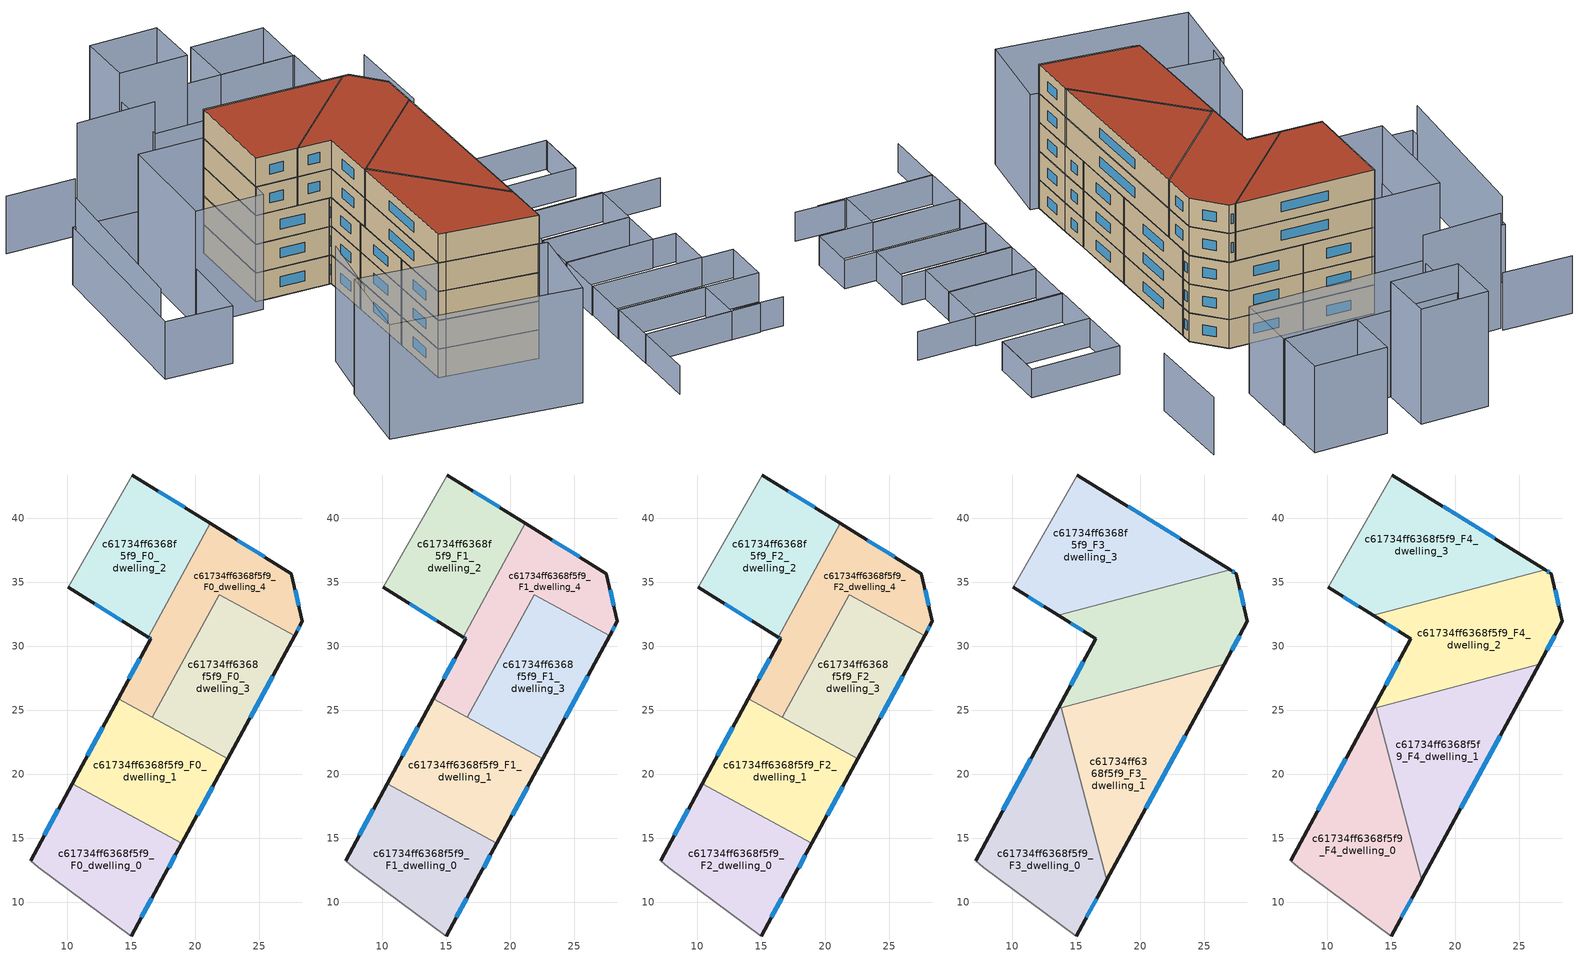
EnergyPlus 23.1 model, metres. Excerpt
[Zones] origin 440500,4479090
c61734ff6368f5f9_F0_dwelling_0
 floor ground (EU_floor_Construction): 14.99,7.34 17.39,11.73 18.95,14.59 10.38,19.24 7.12,13.21 7.73,12.73 z0
 wall outside (EU_wall_Construction): 7.12,13.21 10.38,19.24 / 18.95,14.59 17.39,11.73 14.99,7.34 z0:3
 wall adiabatic (EU_wall_Construction): 14.99,7.34 7.73,12.73 7.12,13.21 z0:3
 wall to c61734ff6368f5f9_F0_dwelling_1 (EU_wall_Construction): 10.38,19.24 18.95,14.59 z0:3
 window (EU_Window_Construction): 8.2,15.21 9.3,17.24 / 18.43,13.64 17.91,12.68 / 16.6,10.28 15.79,8.8 z0.99:2.01
c61734ff6368f5f9_F0_dwelling_1
 floor ground (EU_floor_Construction): 18.95,14.59 22.55,21.22 13.97,25.88 10.38,19.24 z0
 wall outside (EU_wall_Construction): 22.55,21.22 18.95,14.59 / 10.38,19.24 13.97,25.88 z0:3
 wall to c61734ff6368f5f9_F0_dwelling_3 (EU_wall_Construction): 16.64,24.44 22.55,21.22 z0:3
 wall to c61734ff6368f5f9_F0_dwelling_4 (EU_wall_Construction): 13.97,25.88 16.63,24.44 z0:3
 window (EU_Window_Construction): 21.36,19.02 20.14,16.78 / 11.57,21.44 12.78,23.68 z0.99:2.01
c61734ff6368f5f9_F0_dwelling_2
 floor ground (EU_floor_Construction): 16.34,30.7 21.18,39.61 15.09,43.39 10.06,34.6 z0
 wall outside (EU_wall_Construction): 15.09,43.39 21.18,39.61 / 16.34,30.7 10.06,34.6 z0:3
 wall adiabatic (EU_wall_Construction): 10.06,34.6 15.09,43.39 z0:3
 wall to c61734ff6368f5f9_F0_dwelling_4 (EU_wall_Construction): 21.18,39.61 16.34,30.7 z0:3
 window (EU_Window_Construction): 17.11,42.13 19.16,40.86 / 14.26,31.99 12.14,33.31 z0.99:2.01
c61734ff6368f5f9_F0_dwelling_3
 floor ground (EU_floor_Construction): 22.55,21.22 27.78,30.82 21.86,34.04 16.64,24.44 z0
 wall outside (EU_wall_Construction): 27.78,30.82 22.55,21.22 z0:3
 wall to c61734ff6368f5f9_F0_dwelling_4 (EU_wall_Construction): 16.64,24.44 21.86,34.04 27.78,30.82 z0:3
 window (EU_Window_Construction): 26.04,27.64 24.28,24.4 z0.99:2.01
c61734ff6368f5f9_F0_dwelling_4
 floor ground (EU_floor_Construction): 27.78,30.82 28.38,31.94 27.51,35.67 21.18,39.61 16.34,30.7 16.52,30.59 13.97,25.88 16.64,24.44 21.86,34.04 z0
 wall outside (EU_wall_Construction): 13.97,25.88 16.52,30.59 16.34,30.7 / 21.18,39.61 27.51,35.67 28.38,31.94 27.78,30.82 z0:3
 window (EU_Window_Construction): 14.82,27.44 15.67,29.03 / 16.46,30.63 16.4,30.66 / 23.28,38.3 25.41,36.98 / 27.8,34.44 28.09,33.18 / 28.18,31.57 27.98,31.19 z0.99:2.01
c61734ff6368f5f9_F1_dwelling_0
 floor to c61734ff6368f5f9_F0_dwelling_0 (EU_floor_Construction): 14.99,7.34 17.39,11.73 18.95,14.59 10.38,19.24 7.12,13.21 7.73,12.73 z3
 wall outside (EU_wall_Construction): 7.12,13.21 10.38,19.24 / 18.95,14.59 17.39,11.73 14.99,7.34 z3:6
 wall adiabatic (EU_wall_Construction): 14.99,7.34 7.73,12.73 7.12,13.21 z3:6
 wall to c61734ff6368f5f9_F1_dwelling_1 (EU_wall_Construction): 10.38,19.24 18.95,14.59 z3:6
 window (EU_Window_Construction): 8.2,15.21 9.3,17.24 / 18.43,13.64 17.91,12.68 / 16.6,10.28 15.79,8.8 z3.99:5.01
c61734ff6368f5f9_F1_dwelling_1
 floor to c61734ff6368f5f9_F0_dwelling_1 (EU_floor_Construction): 18.95,14.59 22.55,21.22 13.97,25.88 10.38,19.24 z3
 wall outside (EU_wall_Construction): 22.55,21.22 18.95,14.59 / 10.38,19.24 13.97,25.88 z3:6
 wall to c61734ff6368f5f9_F1_dwelling_3 (EU_wall_Construction): 16.64,24.44 22.55,21.22 z3:6
 wall to c61734ff6368f5f9_F1_dwelling_4 (EU_wall_Construction): 13.97,25.88 16.63,24.44 z3:6
 window (EU_Window_Construction): 21.36,19.02 20.14,16.78 / 11.57,21.44 12.78,23.68 z3.99:5.01
c61734ff6368f5f9_F1_dwelling_2
 floor to c61734ff6368f5f9_F0_dwelling_2 (EU_floor_Construction): 16.34,30.7 21.18,39.61 15.09,43.39 10.06,34.6 z3
 wall outside (EU_wall_Construction): 15.09,43.39 21.18,39.61 / 16.34,30.7 10.06,34.6 z3:6
 wall adiabatic (EU_wall_Construction): 10.06,34.6 15.09,43.39 z3:6
 wall to c61734ff6368f5f9_F1_dwelling_4 (EU_wall_Construction): 21.18,39.61 16.34,30.7 z3:6
 window (EU_Window_Construction): 17.11,42.13 19.16,40.86 / 14.26,31.99 12.14,33.31 z3.99:5.01
c61734ff6368f5f9_F1_dwelling_3
 floor to c61734ff6368f5f9_F0_dwelling_3 (EU_floor_Construction): 22.55,21.22 27.78,30.82 21.86,34.04 16.64,24.44 z3
 wall outside (EU_wall_Construction): 27.78,30.82 22.55,21.22 z3:6
 wall to c61734ff6368f5f9_F1_dwelling_4 (EU_wall_Construction): 16.64,24.44 21.86,34.04 27.78,30.82 z3:6
 window (EU_Window_Construction): 26.04,27.64 24.28,24.4 z3.99:5.01
c61734ff6368f5f9_F1_dwelling_4
 floor to c61734ff6368f5f9_F0_dwelling_4 (EU_floor_Construction): 27.78,30.82 28.38,31.94 27.51,35.67 21.18,39.61 16.34,30.7 16.52,30.59 13.97,25.88 16.64,24.44 21.86,34.04 z3
 wall outside (EU_wall_Construction): 13.97,25.88 16.52,30.59 16.34,30.7 / 21.18,39.61 27.51,35.67 28.38,31.94 27.78,30.82 z3:6
 window (EU_Window_Construction): 14.82,27.44 15.67,29.03 / 16.46,30.63 16.4,30.66 / 23.28,38.3 25.41,36.98 / 27.8,34.44 28.09,33.18 / 28.18,31.57 27.98,31.19 z3.99:5.01
c61734ff6368f5f9_F2_dwelling_0
 floor to c61734ff6368f5f9_F1_dwelling_0 (EU_floor_Construction): 14.99,7.34 17.39,11.73 18.95,14.59 10.38,19.24 7.12,13.21 7.73,12.73 z6
 wall outside (EU_wall_Construction): 7.12,13.21 10.38,19.24 / 18.95,14.59 17.39,11.73 14.99,7.34 z6:9
 wall adiabatic (EU_wall_Construction): 14.99,7.34 7.73,12.73 7.12,13.21 z6:9
 wall to c61734ff6368f5f9_F2_dwelling_1 (EU_wall_Construction): 10.38,19.24 18.95,14.59 z6:9
 window (EU_Window_Construction): 8.2,15.21 9.3,17.24 / 18.43,13.64 17.91,12.68 / 16.6,10.28 15.79,8.8 z6.99:8.01
c61734ff6368f5f9_F2_dwelling_1
 floor to c61734ff6368f5f9_F1_dwelling_1 (EU_floor_Construction): 18.95,14.59 22.55,21.22 13.97,25.88 10.38,19.24 z6
 wall outside (EU_wall_Construction): 22.55,21.22 18.95,14.59 / 10.38,19.24 13.97,25.88 z6:9
 wall to c61734ff6368f5f9_F2_dwelling_3 (EU_wall_Construction): 16.64,24.44 22.55,21.22 z6:9
 wall to c61734ff6368f5f9_F2_dwelling_4 (EU_wall_Construction): 13.97,25.88 16.63,24.44 z6:9
 window (EU_Window_Construction): 21.36,19.02 20.14,16.78 / 11.57,21.44 12.78,23.68 z6.99:8.01
c61734ff6368f5f9_F2_dwelling_2
 floor to c61734ff6368f5f9_F1_dwelling_2 (EU_floor_Construction): 16.34,30.7 21.18,39.61 15.09,43.39 10.06,34.6 z6
 wall outside (EU_wall_Construction): 15.09,43.39 21.18,39.61 / 16.34,30.7 10.06,34.6 z6:9
 wall adiabatic (EU_wall_Construction): 10.06,34.6 15.09,43.39 z6:9
 wall to c61734ff6368f5f9_F2_dwelling_4 (EU_wall_Construction): 21.18,39.61 16.34,30.7 z6:9
 window (EU_Window_Construction): 17.11,42.13 19.16,40.86 / 14.26,31.99 12.14,33.31 z6.99:8.01
c61734ff6368f5f9_F2_dwelling_3
 floor to c61734ff6368f5f9_F1_dwelling_3 (EU_floor_Construction): 22.55,21.22 27.78,30.82 21.86,34.04 16.64,24.44 z6
 wall outside (EU_wall_Construction): 27.78,30.82 22.55,21.22 z6:9
 wall to c61734ff6368f5f9_F2_dwelling_4 (EU_wall_Construction): 16.64,24.44 21.86,34.04 27.78,30.82 z6:9
 window (EU_Window_Construction): 26.04,27.64 24.28,24.4 z6.99:8.01
c61734ff6368f5f9_F2_dwelling_4
 floor to c61734ff6368f5f9_F1_dwelling_4 (EU_floor_Construction): 27.78,30.82 28.38,31.94 27.51,35.67 21.18,39.61 16.34,30.7 16.52,30.59 13.97,25.88 16.64,24.44 21.86,34.04 z6
 wall outside (EU_wall_Construction): 13.97,25.88 16.52,30.59 16.34,30.7 / 21.18,39.61 27.51,35.67 28.38,31.94 27.78,30.82 z6:9
 window (EU_Window_Construction): 14.82,27.44 15.67,29.03 / 16.46,30.63 16.4,30.66 / 23.28,38.3 25.41,36.98 / 27.8,34.44 28.09,33.18 / 28.18,31.57 27.98,31.19 z6.99:8.01
c61734ff6368f5f9_F3_dwelling_0
 floor to c61734ff6368f5f9_F2_dwelling_0 (EU_floor_Construction): 14.99,7.34 17.38,11.71 16.23,16.06 10.38,19.24 7.12,13.21 7.73,12.73 z9
 floor to c61734ff6368f5f9_F2_dwelling_1 (EU_floor_Construction): 16.23,16.06 13.8,25.2 13.57,25.14 10.38,19.24 z9
 wall outside (EU_wall_Construction): 17.38,11.71 14.99,7.34 / 7.12,13.21 13.57,25.14 z9:12
 wall adiabatic (EU_wall_Construction): 14.99,7.34 7.73,12.73 7.12,13.21 z9:12
 wall to c61734ff6368f5f9_F3_dwelling_1 (EU_wall_Construction): 13.8,25.2 17.38,11.71 z9:12
 wall to c61734ff6368f5f9_F3_dwelling_2 (EU_wall_Construction): 13.57,25.14 13.8,25.2 z9:12
 window (EU_Window_Construction): 16.59,10.27 15.79,8.79 / 9.26,17.17 11.43,21.19 z9.99:11.01
c61734ff6368f5f9_F3_dwelling_1
 floor to c61734ff6368f5f9_F2_dwelling_1 (EU_floor_Construction): 18.95,14.59 22.55,21.22 14.76,25.46 13.8,25.2 16.23,16.06 z9
 floor to c61734ff6368f5f9_F2_dwelling_0 (EU_floor_Construction): 17.39,11.73 18.95,14.59 16.23,16.06 17.38,11.71 z9
 floor to c61734ff6368f5f9_F2_dwelling_4 (EU_floor_Construction): 16.64,24.44 17.6,26.21 14.76,25.46 z9
 floor to c61734ff6368f5f9_F2_dwelling_3 (EU_floor_Construction): 22.55,21.22 26.56,28.59 17.6,26.21 16.64,24.44 z9
 wall outside (EU_wall_Construction): 26.56,28.59 17.39,11.73 17.38,11.71 z9:12
 wall to c61734ff6368f5f9_F3_dwelling_2 (EU_wall_Construction): 13.81,25.2 26.56,28.59 z9:12
 window (EU_Window_Construction): 23.52,23 20.43,17.32 z9.99:11.01
c61734ff6368f5f9_F3_dwelling_2
 floor to c61734ff6368f5f9_F2_dwelling_4 (EU_floor_Construction): 27.78,30.82 28.38,31.94 27.51,35.67 27.03,35.98 17.89,33.55 16.34,30.7 16.52,30.59 13.97,25.88 14.76,25.46 17.6,26.21 21.86,34.04 z9
 floor to c61734ff6368f5f9_F2_dwelling_3 (EU_floor_Construction): 26.56,28.59 27.78,30.82 21.86,34.04 17.6,26.21 z9
 floor to c61734ff6368f5f9_F2_dwelling_2 (EU_floor_Construction): 16.34,30.7 17.89,33.55 13.59,32.41 z9
 floor to c61734ff6368f5f9_F2_dwelling_1 (EU_floor_Construction): 14.76,25.46 13.97,25.88 13.57,25.14 z9
 wall outside (EU_wall_Construction): 13.57,25.14 16.52,30.59 13.59,32.41 / 27.03,35.98 27.51,35.67 28.38,31.94 26.56,28.59 z9:12
 wall to c61734ff6368f5f9_F3_dwelling_3 (EU_wall_Construction): 13.59,32.41 27.03,35.98 z9:12
 window (EU_Window_Construction): 14.55,26.95 15.54,28.78 / 15.55,31.19 14.56,31.81 / 27.19,35.88 27.35,35.77 / 27.8,34.44 28.09,33.18 / 27.78,30.83 27.16,29.7 z9.99:11.01
c61734ff6368f5f9_F3_dwelling_3
 floor to c61734ff6368f5f9_F2_dwelling_2 (EU_floor_Construction): 17.89,33.55 21.18,39.6 15.09,43.39 10.06,34.6 13.59,32.41 z9
 floor to c61734ff6368f5f9_F2_dwelling_4 (EU_floor_Construction): 27.03,35.98 21.18,39.6 17.89,33.55 z9
 wall outside (EU_wall_Construction): 13.59,32.41 10.06,34.6 / 15.09,43.39 27.03,35.98 z9:12
 wall adiabatic (EU_wall_Construction): 10.06,34.6 15.09,43.39 z9:12
 window (EU_Window_Construction): 12.42,33.14 11.23,33.88 / 19.04,40.93 23.07,38.43 z9.99:11.01
c61734ff6368f5f9_F4_dwelling_0
 floor to c61734ff6368f5f9_F3_dwelling_0 (EU_floor_Construction): 14.99,7.34 17.38,11.71 13.8,25.2 13.57,25.14 7.12,13.21 7.73,12.73 z12
 wall outside (EU_wall_Construction): 17.38,11.71 14.99,7.34 / 7.12,13.21 13.57,25.14 z12:15
 wall adiabatic (EU_wall_Construction): 14.99,7.34 7.73,12.73 7.12,13.21 z12:15
 wall to c61734ff6368f5f9_F4_dwelling_1 (EU_wall_Construction): 13.8,25.2 17.38,11.71 z12:15
 wall to c61734ff6368f5f9_F4_dwelling_2 (EU_wall_Construction): 13.57,25.14 13.8,25.2 z12:15
 window (EU_Window_Construction): 16.59,10.27 15.79,8.79 / 9.26,17.17 11.43,21.19 z12.99:14.01
 roof outside (EU_roof_Construction): 13.8,25.2 17.38,11.71 14.99,7.34 7.73,12.73 7.12,13.21 13.57,25.14 z15
c61734ff6368f5f9_F4_dwelling_1
 floor to c61734ff6368f5f9_F3_dwelling_1 (EU_floor_Construction): 17.39,11.73 26.56,28.59 13.8,25.2 17.38,11.71 z12
 wall outside (EU_wall_Construction): 26.56,28.59 17.39,11.73 17.38,11.71 z12:15
 wall to c61734ff6368f5f9_F4_dwelling_2 (EU_wall_Construction): 13.81,25.2 26.56,28.59 z12:15
 window (EU_Window_Construction): 23.52,23 20.43,17.32 z12.99:14.01
 roof outside (EU_roof_Construction): 26.56,28.59 17.39,11.73 17.38,11.71 13.8,25.2 z15
c61734ff6368f5f9_F4_dwelling_2
 floor to c61734ff6368f5f9_F3_dwelling_2 (EU_floor_Construction): 26.56,28.59 28.38,31.94 27.51,35.67 27.03,35.98 13.59,32.41 16.52,30.59 13.57,25.14 z12
 wall outside (EU_wall_Construction): 13.57,25.14 16.52,30.59 13.59,32.41 / 27.03,35.98 27.51,35.67 28.38,31.94 26.56,28.59 z12:15
 wall to c61734ff6368f5f9_F4_dwelling_3 (EU_wall_Construction): 13.59,32.41 27.03,35.98 z12:15
 window (EU_Window_Construction): 14.55,26.95 15.54,28.78 / 15.55,31.19 14.56,31.81 / 27.19,35.88 27.35,35.77 / 27.8,34.44 28.09,33.18 / 27.78,30.83 27.16,29.7 z12.99:14.01
 roof outside (EU_roof_Construction): 27.51,35.67 28.38,31.94 26.56,28.59 13.57,25.14 16.52,30.59 13.59,32.41 27.03,35.98 z15
c61734ff6368f5f9_F4_dwelling_3
 floor to c61734ff6368f5f9_F3_dwelling_3 (EU_floor_Construction): 27.03,35.98 15.09,43.39 10.06,34.6 13.59,32.41 z12
 wall outside (EU_wall_Construction): 13.59,32.41 10.06,34.6 / 15.09,43.39 27.03,35.98 z12:15
 wall adiabatic (EU_wall_Construction): 10.06,34.6 15.09,43.39 z12:15
 window (EU_Window_Construction): 12.42,33.14 11.23,33.88 / 19.04,40.93 23.07,38.43 z12.99:14.01
 roof outside (EU_roof_Construction): 27.03,35.98 13.59,32.41 10.06,34.6 15.09,43.39 z15
shading: 27.56,-5.53 31.87,-8.13 / 16.26,-6.92 19.5,-1.19 / 19.5,-1.19 29.77,-7 / 44.38,12.89 31.41,20.22 / 31.41,20.22 34,24.82 / 41.83,20.39 44.49,25.04 / 29.7,-1.13 27.22,-5.58 / 27.22,-5.58 19.45,-1.25 / 19.45,-1.25 21.94,3.2 / 21.94,3.2 29.7,-1.13 / 24.34,7.5 36.87,0.35 / 36.87,0.35 34.43,-3.94 / 34.43,-3.94 21.89,3.22 / 21.89,3.22 24.34,7.5 / 34.08,1.94 24.3,7.53 / 24.3,7.53 26.78,11.88 / 26.78,11.88 36.56,6.3 / 36.56,6.3 34.08,1.94 / 36.74,11.46 34.49,7.46 / 34.49,7.46 26.73,11.83 / 26.73,11.83 28.98,15.83 / 28.98,15.83 36.74,11.46 / 28.96,15.78 31.51,20.3 / 31.51,20.3 39.29,15.91 / 39.29,15.91 36.73,11.39 / 36.73,11.39 28.96,15.78 / 44.64,25.3 41.85,20.35 / 41.85,20.35 33.99,24.79 / 33.99,24.79 36.78,29.73 / 36.78,29.73 44.64,25.3 z0:3; 4.74,22.7 -0.13,16.58 / 18.36,50.64 11.27,54.49 / 0.59,18.08 15.63,6.87 / 15.63,6.87 10.32,-0.25 / 10.32,-0.25 -4.72,10.96 / -4.72,10.96 0.59,18.08 / 27.14,52.73 21.08,56.11 / 21.08,56.11 23.87,61.12 / 23.87,61.12 29.94,57.74 / 29.94,57.74 27.14,52.73 / 3.43,36.89 9.48,46.85 / 9.48,46.85 15.36,43.29 / 15.36,43.29 9.31,33.32 / 9.31,33.32 3.43,36.89 z0:12; 40.23,36.71 44.65,44.77 / 11.47,54.86 5.46,58.48 / 3.86,50.34 9.62,46.77 / 9.62,46.77 -0.49,30.46 / -0.49,30.46 -6.25,34.03 / -6.25,34.03 3.86,50.34 z0:6; 4.14,50.15 -5.77,34.81 / 21.21,56.1 36.71,47.29 / 36.71,47.29 33.43,41.51 / 33.43,41.51 17.92,50.31 / 17.92,50.31 21.21,56.1 / 32.98,56 39.46,52.34 / 39.46,52.34 36.64,47.34 / 36.64,47.34 30.15,50.99 / 30.15,50.99 32.98,56 z0:9
[Building]
EU S2 Campaign: North Axis=0; Terrain=City; Solar Distribution=FullExterior
[Site:Location]
Madrid: Latitude=40.5; Longitude=-3.5; Time Zone=1; Elevation=609
[SizingPeriod:WeatherFileDays]
AnnualSizingPeriod: Begin Month=1; Begin Day of Month=1; End Month=12; End Day of Month=31; Day of Week for Start Day=Monday; Use Weather File Daylight Saving Period=No; Use Weather File Rain and Snow Indicators=No
[MATERIAL]
EU_InternalMass_Material: Roughness=MediumRough; Thickness=0.1; Conductivity=1; Density=1800; Specific Heat=900; Thermal Absorptance=0.9; Solar Absorptance=0.7; Visible Absorptance=0.7
[MATERIAL:NOMASS] Roughness=MediumRough; Thermal Absorptance=0.9; Solar Absorptance=0.7; Visible Absorptance=0.7
Name | Thermal Resistance
EU_wall_NoMass | 0.609216
EU_roof_NoMass | 0.513268
EU_floor_NoMass | 0.568163
[WINDOWMATERIAL:SIMPLEGLAZINGSYSTEM]
EU_Window_SimpleGlazing: UFactor=5.50606; Solar Heat Gain Coefficient=0.85; Visible Transmittance=0.85
[CONSTRUCTION]
EU_wall_Construction: EU_wall_NoMass
EU_roof_Construction: EU_roof_NoMass
EU_floor_Construction: EU_floor_NoMass
EU_InternalMass_Construction: EU_InternalMass_Material
EU_Window_Construction: EU_Window_SimpleGlazing
[ZONE] Type=1; Multiplier=1; Ceiling Height=autocalculate; Floor Area=autocalculate; Part of Total Floor Area=Yes
Name | Volume
c61734ff6368f5f9_F0_dwelling_0; c61734ff6368f5f9_F1_dwelling_0; c61734ff6368f5f9_F2_dwelling_0 | 220.964
c61734ff6368f5f9_F3_dwelling_0; c61734ff6368f5f9_F4_dwelling_0 | 276.209
c61734ff6368f5f9_F0_dwelling_1; c61734ff6368f5f9_F1_dwelling_1; c61734ff6368f5f9_F2_dwelling_1 | 220.978
c61734ff6368f5f9_F3_dwelling_1; c61734ff6368f5f9_F4_dwelling_1 | 276.231
c61734ff6368f5f9_F0_dwelling_2; c61734ff6368f5f9_F1_dwelling_2; c61734ff6368f5f9_F2_dwelling_2 | 220.963
c61734ff6368f5f9_F3_dwelling_2; c61734ff6368f5f9_F4_dwelling_2 | 276.196
c61734ff6368f5f9_F0_dwelling_3; c61734ff6368f5f9_F1_dwelling_3; c61734ff6368f5f9_F2_dwelling_3 | 220.948
c61734ff6368f5f9_F3_dwelling_3; c61734ff6368f5f9_F4_dwelling_3 | 276.222
c61734ff6368f5f9_F0_dwelling_4; c61734ff6368f5f9_F1_dwelling_4; c61734ff6368f5f9_F2_dwelling_4 | 220.984
[INTERNALMASS] Construction=EU_InternalMass_Construction
Name | Zone or ZoneList | Surface Area
c61734ff6368f5f9_F0_dwelling_0_EU_InternalMass | c61734ff6368f5f9_F0_dwelling_0 | 73.6547
c61734ff6368f5f9_F0_dwelling_1_EU_InternalMass | c61734ff6368f5f9_F0_dwelling_1 | 73.6592
c61734ff6368f5f9_F0_dwelling_2_EU_InternalMass | c61734ff6368f5f9_F0_dwelling_2 | 73.6549
c61734ff6368f5f9_F0_dwelling_3_EU_InternalMass | c61734ff6368f5f9_F0_dwelling_3 | 73.6539
c61734ff6368f5f9_F0_dwelling_4_EU_InternalMass | c61734ff6368f5f9_F0_dwelling_4 | 73.6615
c61734ff6368f5f9_F1_dwelling_0_EU_InternalMass | c61734ff6368f5f9_F1_dwelling_0 | 73.6547
c61734ff6368f5f9_F1_dwelling_1_EU_InternalMass | c61734ff6368f5f9_F1_dwelling_1 | 73.6592
c61734ff6368f5f9_F1_dwelling_2_EU_InternalMass | c61734ff6368f5f9_F1_dwelling_2 | 73.6549
c61734ff6368f5f9_F1_dwelling_3_EU_InternalMass | c61734ff6368f5f9_F1_dwelling_3 | 73.6539
c61734ff6368f5f9_F1_dwelling_4_EU_InternalMass | c61734ff6368f5f9_F1_dwelling_4 | 73.6615
c61734ff6368f5f9_F2_dwelling_0_EU_InternalMass | c61734ff6368f5f9_F2_dwelling_0 | 73.6547
c61734ff6368f5f9_F2_dwelling_1_EU_InternalMass | c61734ff6368f5f9_F2_dwelling_1 | 73.6592
c61734ff6368f5f9_F2_dwelling_2_EU_InternalMass | c61734ff6368f5f9_F2_dwelling_2 | 73.6549
c61734ff6368f5f9_F2_dwelling_3_EU_InternalMass | c61734ff6368f5f9_F2_dwelling_3 | 73.6539
c61734ff6368f5f9_F2_dwelling_4_EU_InternalMass | c61734ff6368f5f9_F2_dwelling_4 | 73.6615
c61734ff6368f5f9_F3_dwelling_0_EU_InternalMass | c61734ff6368f5f9_F3_dwelling_0 | 92.0677
c61734ff6368f5f9_F3_dwelling_1_EU_InternalMass | c61734ff6368f5f9_F3_dwelling_1 | 92.0782
c61734ff6368f5f9_F3_dwelling_2_EU_InternalMass | c61734ff6368f5f9_F3_dwelling_2 | 92.0653
c61734ff6368f5f9_F3_dwelling_3_EU_InternalMass | c61734ff6368f5f9_F3_dwelling_3 | 92.0737
c61734ff6368f5f9_F4_dwelling_0_EU_InternalMass | c61734ff6368f5f9_F4_dwelling_0 | 92.0677
c61734ff6368f5f9_F4_dwelling_1_EU_InternalMass | c61734ff6368f5f9_F4_dwelling_1 | 92.0782
c61734ff6368f5f9_F4_dwelling_2_EU_InternalMass | c61734ff6368f5f9_F4_dwelling_2 | 92.0653
c61734ff6368f5f9_F4_dwelling_3_EU_InternalMass | c61734ff6368f5f9_F4_dwelling_3 | 92.0737
[OTHEREQUIPMENT] Fuel Type=Electricity; Design Level Calculation Method=Watts/Area; Power per Zone Floor Area=1; Fraction Latent=0; Fraction Radiant=0; Fraction Lost=0; Carbon Dioxide Generation Rate=0; EndUse Subcategory=EU_Step8_InternalGains
Name | Zone or ZoneList or Space or SpaceList | Schedule
EU_Step8_InternalGain_c61734ff6368f5f9_F0_dwelling_0_f000 | c61734ff6368f5f9_F0_dwelling_0 | EU_Step8_GainSchedule_c61734ff6368f5f9_F0_dwelling_0_f000
EU_Step8_InternalGain_c61734ff6368f5f9_F0_dwelling_1_f000 | c61734ff6368f5f9_F0_dwelling_1 | EU_Step8_GainSchedule_c61734ff6368f5f9_F0_dwelling_1_f000
EU_Step8_InternalGain_c61734ff6368f5f9_F0_dwelling_2_f000 | c61734ff6368f5f9_F0_dwelling_2 | EU_Step8_GainSchedule_c61734ff6368f5f9_F0_dwelling_2_f000
EU_Step8_InternalGain_c61734ff6368f5f9_F0_dwelling_3_f000 | c61734ff6368f5f9_F0_dwelling_3 | EU_Step8_GainSchedule_c61734ff6368f5f9_F0_dwelling_3_f000
EU_Step8_InternalGain_c61734ff6368f5f9_F0_dwelling_4_f000 | c61734ff6368f5f9_F0_dwelling_4 | EU_Step8_GainSchedule_c61734ff6368f5f9_F0_dwelling_4_f000
EU_Step8_InternalGain_c61734ff6368f5f9_F1_dwelling_0_f000 | c61734ff6368f5f9_F1_dwelling_0 | EU_Step8_GainSchedule_c61734ff6368f5f9_F1_dwelling_0_f000
EU_Step8_InternalGain_c61734ff6368f5f9_F1_dwelling_1_f000 | c61734ff6368f5f9_F1_dwelling_1 | EU_Step8_GainSchedule_c61734ff6368f5f9_F1_dwelling_1_f000
EU_Step8_InternalGain_c61734ff6368f5f9_F1_dwelling_2_f000 | c61734ff6368f5f9_F1_dwelling_2 | EU_Step8_GainSchedule_c61734ff6368f5f9_F1_dwelling_2_f000
EU_Step8_InternalGain_c61734ff6368f5f9_F1_dwelling_3_f000 | c61734ff6368f5f9_F1_dwelling_3 | EU_Step8_GainSchedule_c61734ff6368f5f9_F1_dwelling_3_f000
EU_Step8_InternalGain_c61734ff6368f5f9_F1_dwelling_4_f000 | c61734ff6368f5f9_F1_dwelling_4 | EU_Step8_GainSchedule_c61734ff6368f5f9_F1_dwelling_4_f000
EU_Step8_InternalGain_c61734ff6368f5f9_F2_dwelling_0_f000 | c61734ff6368f5f9_F2_dwelling_0 | EU_Step8_GainSchedule_c61734ff6368f5f9_F2_dwelling_0_f000
EU_Step8_InternalGain_c61734ff6368f5f9_F2_dwelling_1_f000 | c61734ff6368f5f9_F2_dwelling_1 | EU_Step8_GainSchedule_c61734ff6368f5f9_F2_dwelling_1_f000
EU_Step8_InternalGain_c61734ff6368f5f9_F2_dwelling_2_f000 | c61734ff6368f5f9_F2_dwelling_2 | EU_Step8_GainSchedule_c61734ff6368f5f9_F2_dwelling_2_f000
EU_Step8_InternalGain_c61734ff6368f5f9_F2_dwelling_3_f000 | c61734ff6368f5f9_F2_dwelling_3 | EU_Step8_GainSchedule_c61734ff6368f5f9_F2_dwelling_3_f000
EU_Step8_InternalGain_c61734ff6368f5f9_F2_dwelling_4_f000 | c61734ff6368f5f9_F2_dwelling_4 | EU_Step8_GainSchedule_c61734ff6368f5f9_F2_dwelling_4_f000
EU_Step8_InternalGain_c61734ff6368f5f9_F3_dwelling_0_f000 | c61734ff6368f5f9_F3_dwelling_0 | EU_Step8_GainSchedule_c61734ff6368f5f9_F3_dwelling_0_f000
EU_Step8_InternalGain_c61734ff6368f5f9_F3_dwelling_1_f000 | c61734ff6368f5f9_F3_dwelling_1 | EU_Step8_GainSchedule_c61734ff6368f5f9_F3_dwelling_1_f000
EU_Step8_InternalGain_c61734ff6368f5f9_F3_dwelling_2_f000 | c61734ff6368f5f9_F3_dwelling_2 | EU_Step8_GainSchedule_c61734ff6368f5f9_F3_dwelling_2_f000
EU_Step8_InternalGain_c61734ff6368f5f9_F3_dwelling_3_f000 | c61734ff6368f5f9_F3_dwelling_3 | EU_Step8_GainSchedule_c61734ff6368f5f9_F3_dwelling_3_f000
EU_Step8_InternalGain_c61734ff6368f5f9_F4_dwelling_0_f000 | c61734ff6368f5f9_F4_dwelling_0 | EU_Step8_GainSchedule_c61734ff6368f5f9_F4_dwelling_0_f000
EU_Step8_InternalGain_c61734ff6368f5f9_F4_dwelling_1_f000 | c61734ff6368f5f9_F4_dwelling_1 | EU_Step8_GainSchedule_c61734ff6368f5f9_F4_dwelling_1_f000
EU_Step8_InternalGain_c61734ff6368f5f9_F4_dwelling_2_f000 | c61734ff6368f5f9_F4_dwelling_2 | EU_Step8_GainSchedule_c61734ff6368f5f9_F4_dwelling_2_f000
EU_Step8_InternalGain_c61734ff6368f5f9_F4_dwelling_3_f000 | c61734ff6368f5f9_F4_dwelling_3 | EU_Step8_GainSchedule_c61734ff6368f5f9_F4_dwelling_3_f000
[ZONEVENTILATION:DESIGNFLOWRATE] Schedule=EU_AlwaysOn; Design Flow Rate Calculation Method=AirChanges/Hour; Air Changes per Hour=0.752966; Ventilation Type=Natural; Fan Pressure Rise=0; Fan Total Efficiency=1; Constant Term Coefficient=1; Temperature Term Coefficient=0; Velocity Term Coefficient=0; Velocity Squared Term Coefficient=0; Minimum Indoor Temperature=-100; Maximum Indoor Temperature=100; Delta Temperature=-100; Minimum Outdoor Temperature=-100; Maximum Outdoor Temperature=100; Maximum Wind Speed=40
Name | Zone or ZoneList or Space or SpaceList
EU_ConstantAir_c61734ff6368f5f9_F0_dwelling_0 | c61734ff6368f5f9_F0_dwelling_0
EU_ConstantAir_c61734ff6368f5f9_F0_dwelling_1 | c61734ff6368f5f9_F0_dwelling_1
EU_ConstantAir_c61734ff6368f5f9_F0_dwelling_2 | c61734ff6368f5f9_F0_dwelling_2
EU_ConstantAir_c61734ff6368f5f9_F0_dwelling_3 | c61734ff6368f5f9_F0_dwelling_3
EU_ConstantAir_c61734ff6368f5f9_F0_dwelling_4 | c61734ff6368f5f9_F0_dwelling_4
EU_ConstantAir_c61734ff6368f5f9_F1_dwelling_0 | c61734ff6368f5f9_F1_dwelling_0
EU_ConstantAir_c61734ff6368f5f9_F1_dwelling_1 | c61734ff6368f5f9_F1_dwelling_1
EU_ConstantAir_c61734ff6368f5f9_F1_dwelling_2 | c61734ff6368f5f9_F1_dwelling_2
EU_ConstantAir_c61734ff6368f5f9_F1_dwelling_3 | c61734ff6368f5f9_F1_dwelling_3
EU_ConstantAir_c61734ff6368f5f9_F1_dwelling_4 | c61734ff6368f5f9_F1_dwelling_4
EU_ConstantAir_c61734ff6368f5f9_F2_dwelling_0 | c61734ff6368f5f9_F2_dwelling_0
EU_ConstantAir_c61734ff6368f5f9_F2_dwelling_1 | c61734ff6368f5f9_F2_dwelling_1
EU_ConstantAir_c61734ff6368f5f9_F2_dwelling_2 | c61734ff6368f5f9_F2_dwelling_2
EU_ConstantAir_c61734ff6368f5f9_F2_dwelling_3 | c61734ff6368f5f9_F2_dwelling_3
EU_ConstantAir_c61734ff6368f5f9_F2_dwelling_4 | c61734ff6368f5f9_F2_dwelling_4
EU_ConstantAir_c61734ff6368f5f9_F3_dwelling_0 | c61734ff6368f5f9_F3_dwelling_0
EU_ConstantAir_c61734ff6368f5f9_F3_dwelling_1 | c61734ff6368f5f9_F3_dwelling_1
EU_ConstantAir_c61734ff6368f5f9_F3_dwelling_2 | c61734ff6368f5f9_F3_dwelling_2
EU_ConstantAir_c61734ff6368f5f9_F3_dwelling_3 | c61734ff6368f5f9_F3_dwelling_3
EU_ConstantAir_c61734ff6368f5f9_F4_dwelling_0 | c61734ff6368f5f9_F4_dwelling_0
EU_ConstantAir_c61734ff6368f5f9_F4_dwelling_1 | c61734ff6368f5f9_F4_dwelling_1
EU_ConstantAir_c61734ff6368f5f9_F4_dwelling_2 | c61734ff6368f5f9_F4_dwelling_2
EU_ConstantAir_c61734ff6368f5f9_F4_dwelling_3 | c61734ff6368f5f9_F4_dwelling_3
[HVACTEMPLATE:THERMOSTAT] Constant Heating Setpoint=20; Constant Cooling Setpoint=50
EU_HeatOnly_c61734ff6368f5f9_F0_dwelling_0; EU_HeatOnly_c61734ff6368f5f9_F0_dwelling_1; EU_HeatOnly_c61734ff6368f5f9_F0_dwelling_2; EU_HeatOnly_c61734ff6368f5f9_F0_dwelling_3; EU_HeatOnly_c61734ff6368f5f9_F0_dwelling_4; EU_HeatOnly_c61734ff6368f5f9_F1_dwelling_0; EU_HeatOnly_c61734ff6368f5f9_F1_dwelling_1; EU_HeatOnly_c61734ff6368f5f9_F1_dwelling_2; EU_HeatOnly_c61734ff6368f5f9_F1_dwelling_3; EU_HeatOnly_c61734ff6368f5f9_F1_dwelling_4; EU_HeatOnly_c61734ff6368f5f9_F2_dwelling_0; EU_HeatOnly_c61734ff6368f5f9_F2_dwelling_1; EU_HeatOnly_c61734ff6368f5f9_F2_dwelling_2; EU_HeatOnly_c61734ff6368f5f9_F2_dwelling_3; EU_HeatOnly_c61734ff6368f5f9_F2_dwelling_4; EU_HeatOnly_c61734ff6368f5f9_F3_dwelling_0; EU_HeatOnly_c61734ff6368f5f9_F3_dwelling_1; EU_HeatOnly_c61734ff6368f5f9_F3_dwelling_2; EU_HeatOnly_c61734ff6368f5f9_F3_dwelling_3; EU_HeatOnly_c61734ff6368f5f9_F4_dwelling_0; EU_HeatOnly_c61734ff6368f5f9_F4_dwelling_1; EU_HeatOnly_c61734ff6368f5f9_F4_dwelling_2; EU_HeatOnly_c61734ff6368f5f9_F4_dwelling_3
[HVACTEMPLATE:ZONE:IDEALLOADSAIRSYSTEM] System Availability Schedule=EU_AlwaysOn; Maximum Heating Supply Air Temperature=50; Minimum Cooling Supply Air Temperature=13; Maximum Heating Supply Air Humidity Ratio=0.0156; Minimum Cooling Supply Air Humidity Ratio=0.0077; Heating Limit=NoLimit; Cooling Limit=NoLimit; Heating Availability Schedule=EU_AlwaysOn; Cooling Availability Schedule=EU_CoolingOff; Dehumidification Control Type=ConstantSensibleHeatRatio; Cooling Sensible Heat Ratio=0.7; Dehumidification Setpoint=60; Humidification Control Type=None; Humidification Setpoint=30; Outdoor Air Method=None; Outdoor Air Flow Rate per Person=0.00944; Outdoor Air Flow Rate per Zone Floor Area=0; Outdoor Air Flow Rate per Zone=0; Demand Controlled Ventilation Type=None; Outdoor Air Economizer Type=NoEconomizer; Heat Recovery Type=None; Sensible Heat Recovery Effectiveness=0.7; Latent Heat Recovery Effectiveness=0.65
Name | Template Thermostat
c61734ff6368f5f9_F0_dwelling_0 | EU_HeatOnly_c61734ff6368f5f9_F0_dwelling_0
c61734ff6368f5f9_F0_dwelling_1 | EU_HeatOnly_c61734ff6368f5f9_F0_dwelling_1
c61734ff6368f5f9_F0_dwelling_2 | EU_HeatOnly_c61734ff6368f5f9_F0_dwelling_2
c61734ff6368f5f9_F0_dwelling_3 | EU_HeatOnly_c61734ff6368f5f9_F0_dwelling_3
c61734ff6368f5f9_F0_dwelling_4 | EU_HeatOnly_c61734ff6368f5f9_F0_dwelling_4
c61734ff6368f5f9_F1_dwelling_0 | EU_HeatOnly_c61734ff6368f5f9_F1_dwelling_0
c61734ff6368f5f9_F1_dwelling_1 | EU_HeatOnly_c61734ff6368f5f9_F1_dwelling_1
c61734ff6368f5f9_F1_dwelling_2 | EU_HeatOnly_c61734ff6368f5f9_F1_dwelling_2
c61734ff6368f5f9_F1_dwelling_3 | EU_HeatOnly_c61734ff6368f5f9_F1_dwelling_3
c61734ff6368f5f9_F1_dwelling_4 | EU_HeatOnly_c61734ff6368f5f9_F1_dwelling_4
c61734ff6368f5f9_F2_dwelling_0 | EU_HeatOnly_c61734ff6368f5f9_F2_dwelling_0
c61734ff6368f5f9_F2_dwelling_1 | EU_HeatOnly_c61734ff6368f5f9_F2_dwelling_1
c61734ff6368f5f9_F2_dwelling_2 | EU_HeatOnly_c61734ff6368f5f9_F2_dwelling_2
c61734ff6368f5f9_F2_dwelling_3 | EU_HeatOnly_c61734ff6368f5f9_F2_dwelling_3
c61734ff6368f5f9_F2_dwelling_4 | EU_HeatOnly_c61734ff6368f5f9_F2_dwelling_4
c61734ff6368f5f9_F3_dwelling_0 | EU_HeatOnly_c61734ff6368f5f9_F3_dwelling_0
c61734ff6368f5f9_F3_dwelling_1 | EU_HeatOnly_c61734ff6368f5f9_F3_dwelling_1
c61734ff6368f5f9_F3_dwelling_2 | EU_HeatOnly_c61734ff6368f5f9_F3_dwelling_2
c61734ff6368f5f9_F3_dwelling_3 | EU_HeatOnly_c61734ff6368f5f9_F3_dwelling_3
c61734ff6368f5f9_F4_dwelling_0 | EU_HeatOnly_c61734ff6368f5f9_F4_dwelling_0
c61734ff6368f5f9_F4_dwelling_1 | EU_HeatOnly_c61734ff6368f5f9_F4_dwelling_1
c61734ff6368f5f9_F4_dwelling_2 | EU_HeatOnly_c61734ff6368f5f9_F4_dwelling_2
c61734ff6368f5f9_F4_dwelling_3 | EU_HeatOnly_c61734ff6368f5f9_F4_dwelling_3
[SIZING:ZONE] Zone Cooling Design Supply Air Temperature Input Method=SupplyAirTemperature; Zone Cooling Design Supply Air Temperature=13; Zone Heating Design Supply Air Temperature Input Method=SupplyAirTemperature; Zone Heating Design Supply Air Temperature=50; Zone Cooling Design Supply Air Humidity Ratio=0.008; Zone Heating Design Supply Air Humidity Ratio=0.008; Cooling Design Air Flow Method=DesignDay; Cooling Design Air Flow Rate=0; Cooling Minimum Air Flow per Zone Floor Area=0.000762; Cooling Minimum Air Flow=0; Cooling Minimum Air Flow Fraction=0.2; Heating Design Air Flow Method=DesignDay; Heating Design Air Flow Rate=0; Heating Maximum Air Flow per Zone Floor Area=0.002032; Heating Maximum Air Flow=0.141576; Heating Maximum Air Flow Fraction=0.3; Account for Dedicated Outdoor Air System=No; Dedicated Outdoor Air System Control Strategy=NeutralSupplyAir; Dedicated Outdoor Air Low Setpoint Temperature for Design=autosize; Dedicated Outdoor Air High Setpoint Temperature for Design=autosize; Zone Load Sizing Method=Sensible Load Only No Latent Load; Zone Latent Cooling Design Supply Air Humidity Ratio Input Method=HumidityRatioDifference; Zone Cooling Design Supply Air Humidity Ratio Difference=0.005; Zone Latent Heating Design Supply Air Humidity Ratio Input Method=HumidityRatioDifference; Zone Humidification Design Supply Air Humidity Ratio Difference=0.005
c61734ff6368f5f9_F0_dwelling_0; c61734ff6368f5f9_F0_dwelling_1; c61734ff6368f5f9_F0_dwelling_2; c61734ff6368f5f9_F0_dwelling_3; c61734ff6368f5f9_F0_dwelling_4; c61734ff6368f5f9_F1_dwelling_0; c61734ff6368f5f9_F1_dwelling_1; c61734ff6368f5f9_F1_dwelling_2; c61734ff6368f5f9_F1_dwelling_3; c61734ff6368f5f9_F1_dwelling_4; c61734ff6368f5f9_F2_dwelling_0; c61734ff6368f5f9_F2_dwelling_1; c61734ff6368f5f9_F2_dwelling_2; c61734ff6368f5f9_F2_dwelling_3; c61734ff6368f5f9_F2_dwelling_4; c61734ff6368f5f9_F3_dwelling_0; c61734ff6368f5f9_F3_dwelling_1; c61734ff6368f5f9_F3_dwelling_2; c61734ff6368f5f9_F3_dwelling_3; c61734ff6368f5f9_F4_dwelling_0; c61734ff6368f5f9_F4_dwelling_1; c61734ff6368f5f9_F4_dwelling_2; c61734ff6368f5f9_F4_dwelling_3
[SCHEDULE:CONSTANT]
Name | Hourly Value
EU_AlwaysOn | 1
EU_CoolingOff | 0
[SCHEDULE:FILE] Column Number=1; Rows to Skip at Top=0; Number of Hours of Data=8760; Column Separator=Comma; Interpolate to Timestep=No; Minutes per Item=60; Adjust Schedule for Daylight Savings=Yes
Name | File
EU_Step8_GainSchedule_c61734ff6368f5f9_F0_dwelling_0_f000 | ../../schedules/c61734ff6368f5f9/c61734ff6368f5f9_F0_dwelling_0_f000_gain.csv
EU_Step8_GainSchedule_c61734ff6368f5f9_F0_dwelling_1_f000 | ../../schedules/c61734ff6368f5f9/c61734ff6368f5f9_F0_dwelling_1_f000_gain.csv
EU_Step8_GainSchedule_c61734ff6368f5f9_F0_dwelling_2_f000 | ../../schedules/c61734ff6368f5f9/c61734ff6368f5f9_F0_dwelling_2_f000_gain.csv
EU_Step8_GainSchedule_c61734ff6368f5f9_F0_dwelling_3_f000 | ../../schedules/c61734ff6368f5f9/c61734ff6368f5f9_F0_dwelling_3_f000_gain.csv
EU_Step8_GainSchedule_c61734ff6368f5f9_F0_dwelling_4_f000 | ../../schedules/c61734ff6368f5f9/c61734ff6368f5f9_F0_dwelling_4_f000_gain.csv
EU_Step8_GainSchedule_c61734ff6368f5f9_F1_dwelling_0_f000 | ../../schedules/c61734ff6368f5f9/c61734ff6368f5f9_F1_dwelling_0_f000_gain.csv
EU_Step8_GainSchedule_c61734ff6368f5f9_F1_dwelling_1_f000 | ../../schedules/c61734ff6368f5f9/c61734ff6368f5f9_F1_dwelling_1_f000_gain.csv
EU_Step8_GainSchedule_c61734ff6368f5f9_F1_dwelling_2_f000 | ../../schedules/c61734ff6368f5f9/c61734ff6368f5f9_F1_dwelling_2_f000_gain.csv
EU_Step8_GainSchedule_c61734ff6368f5f9_F1_dwelling_3_f000 | ../../schedules/c61734ff6368f5f9/c61734ff6368f5f9_F1_dwelling_3_f000_gain.csv
EU_Step8_GainSchedule_c61734ff6368f5f9_F1_dwelling_4_f000 | ../../schedules/c61734ff6368f5f9/c61734ff6368f5f9_F1_dwelling_4_f000_gain.csv
EU_Step8_GainSchedule_c61734ff6368f5f9_F2_dwelling_0_f000 | ../../schedules/c61734ff6368f5f9/c61734ff6368f5f9_F2_dwelling_0_f000_gain.csv
EU_Step8_GainSchedule_c61734ff6368f5f9_F2_dwelling_1_f000 | ../../schedules/c61734ff6368f5f9/c61734ff6368f5f9_F2_dwelling_1_f000_gain.csv
EU_Step8_GainSchedule_c61734ff6368f5f9_F2_dwelling_2_f000 | ../../schedules/c61734ff6368f5f9/c61734ff6368f5f9_F2_dwelling_2_f000_gain.csv
EU_Step8_GainSchedule_c61734ff6368f5f9_F2_dwelling_3_f000 | ../../schedules/c61734ff6368f5f9/c61734ff6368f5f9_F2_dwelling_3_f000_gain.csv
EU_Step8_GainSchedule_c61734ff6368f5f9_F2_dwelling_4_f000 | ../../schedules/c61734ff6368f5f9/c61734ff6368f5f9_F2_dwelling_4_f000_gain.csv
EU_Step8_GainSchedule_c61734ff6368f5f9_F3_dwelling_0_f000 | ../../schedules/c61734ff6368f5f9/c61734ff6368f5f9_F3_dwelling_0_f000_gain.csv
EU_Step8_GainSchedule_c61734ff6368f5f9_F3_dwelling_1_f000 | ../../schedules/c61734ff6368f5f9/c61734ff6368f5f9_F3_dwelling_1_f000_gain.csv
EU_Step8_GainSchedule_c61734ff6368f5f9_F3_dwelling_2_f000 | ../../schedules/c61734ff6368f5f9/c61734ff6368f5f9_F3_dwelling_2_f000_gain.csv
EU_Step8_GainSchedule_c61734ff6368f5f9_F3_dwelling_3_f000 | ../../schedules/c61734ff6368f5f9/c61734ff6368f5f9_F3_dwelling_3_f000_gain.csv
EU_Step8_GainSchedule_c61734ff6368f5f9_F4_dwelling_0_f000 | ../../schedules/c61734ff6368f5f9/c61734ff6368f5f9_F4_dwelling_0_f000_gain.csv
EU_Step8_GainSchedule_c61734ff6368f5f9_F4_dwelling_1_f000 | ../../schedules/c61734ff6368f5f9/c61734ff6368f5f9_F4_dwelling_1_f000_gain.csv
EU_Step8_GainSchedule_c61734ff6368f5f9_F4_dwelling_2_f000 | ../../schedules/c61734ff6368f5f9/c61734ff6368f5f9_F4_dwelling_2_f000_gain.csv
EU_Step8_GainSchedule_c61734ff6368f5f9_F4_dwelling_3_f000 | ../../schedules/c61734ff6368f5f9/c61734ff6368f5f9_F4_dwelling_3_f000_gain.csv
